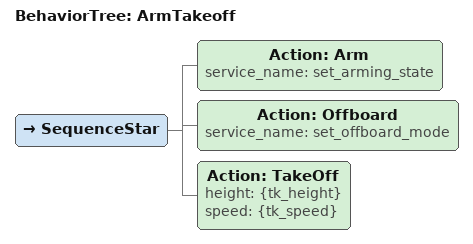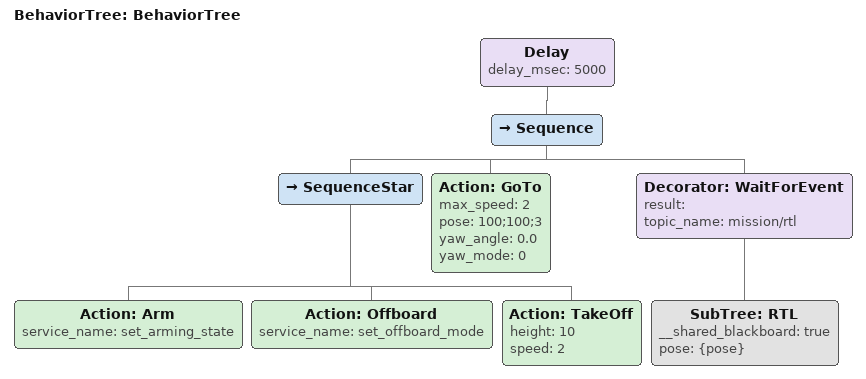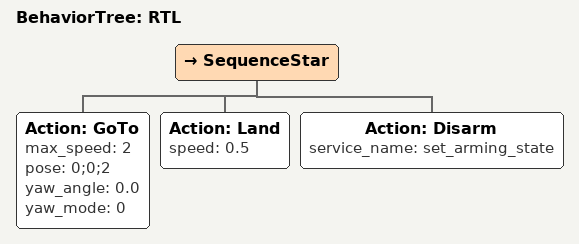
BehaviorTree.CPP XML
<?xml version="1.0"?>
<root main_tree_to_execute="BehaviorTree">
    <BehaviorTree ID="ArmTakeoff">
        <SequenceStar>
            <Action ID="Arm" service_name="set_arming_state"/>
            <Action ID="Offboard" service_name="set_offboard_mode"/>
            <Action ID="TakeOff" height="{tk_height}" speed="{tk_speed}"/>
        </SequenceStar>
    </BehaviorTree>
    <BehaviorTree ID="BehaviorTree">
        <Delay delay_msec="5000">
            <Sequence>
                <SequenceStar>
                    <Action ID="Arm" service_name="set_arming_state"/>
                    <Action ID="Offboard" service_name="set_offboard_mode"/>
                    <Action ID="TakeOff" height="10" speed="2"/>
                </SequenceStar>
                <Action ID="GoTo" max_speed="2" pose="100;100;3" yaw_angle="0.0" yaw_mode="0"/>
                <Decorator ID="WaitForEvent" result="" topic_name="mission/rtl">
                    <SubTree ID="RTL" __shared_blackboard="true" pose="{pose}"/>
                </Decorator>
            </Sequence>
        </Delay>
    </BehaviorTree>
    <BehaviorTree ID="RTL">
        <SequenceStar>
            <Action ID="GoTo" max_speed="2" pose="0;0;2" yaw_angle="0.0" yaw_mode="0"/>
            <Action ID="Land" speed="0.5"/>
            <Action ID="Disarm" service_name="set_arming_state"/>
        </SequenceStar>
    </BehaviorTree>
</root>
